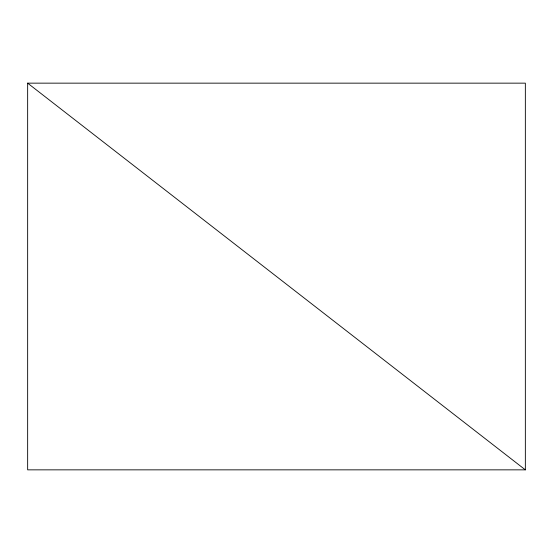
<?xml version="1.0" encoding="UTF-8"?>
<svg xmlns="http://www.w3.org/2000/svg" width="553" height="553" viewBox="0 0 553 553"><rect width="100%" height="100%" fill="white"/><g stroke="black" fill="none" stroke-linecap="round" stroke-linejoin="round"><path stroke-width="0.83" d="M27.65 83.15L525.35 83.15L525.35 469.85L27.65 469.85L27.65 83.15L525.35 469.85"/></g></svg>
